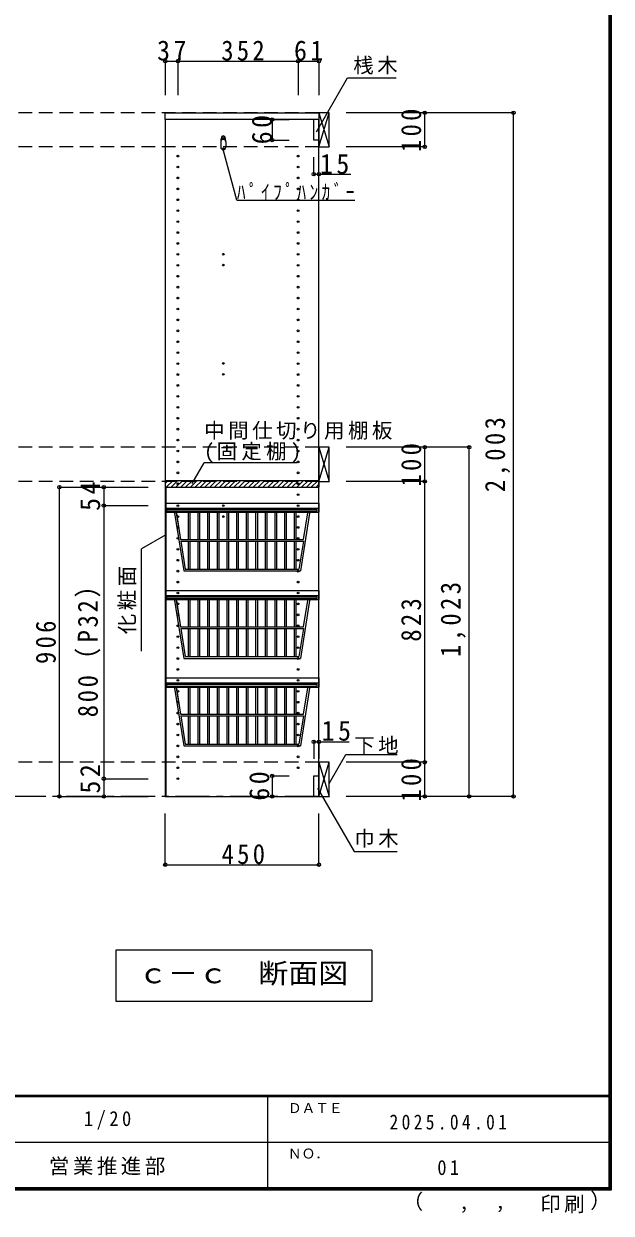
# Model space of a CAD drawing. Units: millimetres at full size, sheet at 1:20; some dimension numbers follow another scale. Extents: x -3922 to 3878, y -2932 to 2722.
# Drawn here: x 2158 to 3878, y -2932 to 552 of the extents above; entities that cross this region are included whole.
import ezdxf
from ezdxf.enums import TextEntityAlignment as Align

# ---------------------------------------------------------------- set-up
doc = ezdxf.new("R2010")
doc.units = ezdxf.units.MM
doc.header["$LTSCALE"] = 20
doc.header["$PDMODE"] = 32
doc.header["$PDSIZE"] = 10
doc.linetypes.add('CHAIN1', pattern=[8, 5, -1, 1, -1])
doc.linetypes.add('DASHED2', pattern=[3, 2, -1])
for name, color, linetype in [('0-2_本体', 2, 'Continuous'), ('0-3_固定棚', 3, 'Continuous'), ('0-5', 4, 'Continuous'), ('0-6_ﾊﾟｲﾌﾟﾊﾝｶﾞｰ', 4, 'Continuous'), ('0-7_桟木・巾木', 2, 'Continuous'), ('0-8_引き出し', 2, 'Continuous'), ('0-9_他ｱｲﾃﾑ', 7, 'Continuous'), ('0-A_文字', 7, 'Continuous'), ('0-B_寸法', 4, 'Continuous'), ('0-C_ハッチ', 4, 'Continuous'), ('F-1_枠', 6, 'Continuous'), ('F-A_文字', 7, 'Continuous')]:
    doc.layers.add(name, color=color, linetype=linetype)
doc.styles.add('ＭＳ ゴシック', font='')
doc.styles.get('ＭＳ ゴシック').set_extended_font_data('MS Gothic')

# ---------------------------------------------------------------- blocks, each defined once
blk = doc.blocks.new('側_バスケット（大）')
at = {"layer": '0-9_他ｱｲﾃﾑ', "color": 2}
for p, q in [((-220.35, 97.52), (227.65, 97.52)), ((-220.35, 97.52), (-220.35, 70.52)), ((-220.35, 82.52), (227.65, 82.52)), ((-220.35, 70.52), (227.65, 70.52)), ((227.65, 97.52), (227.65, 70.52))]:
    blk.add_line(p, q, dxfattribs=at)
at = {"layer": '0-9_他ｱｲﾃﾑ'}
for p, q in [((-217.35, 73.52), (222.65, 73.52)), ((-195.91, 73.52), (-167.99, -101.48)), ((-190.98, 74.31), (-177.69, -8.98)), ((-190.85, 73.52), (-177.69, -8.98)), ((-154.89, 73.52), (-154.89, -8.98)), ((-149.89, 73.52), (-149.89, -8.98)), ((-126.71, 73.52), (-126.71, -8.98)), ((-121.71, 73.52), (-121.71, -8.98)), ((-98.52, 73.52), (-98.52, -8.98)), ((-93.52, 73.52), (-93.52, -8.98)), ((-70.33, 73.52), (-70.33, -8.98)), ((-65.33, 73.52), (-65.33, -8.98)), ((-42.14, 73.52), (-42.14, -8.98)), ((-37.14, 73.52), (-37.14, -8.98)), ((-13.95, 73.52), (-13.95, -8.98)), ((-8.95, 73.52), (-8.95, -8.98)), ((14.24, 73.52), (14.24, -8.98)), ((19.24, 73.52), (19.24, -8.98)), ((42.43, 73.52), (42.43, -8.98)), ((47.43, 73.52), (47.43, -8.98)), ((70.62, 73.52), (70.62, -8.98)), ((75.62, 73.52), (75.62, -8.98)), ((98.81, 73.52), (98.81, -8.98)), ((103.81, 73.52), (103.81, -8.98)), ((127, 73.52), (127, -8.98)), ((132, 73.52), (132, -8.98)), ((155.19, 73.52), (155.19, -8.98)), ((160.19, 73.52), (160.19, -8.98)), ((201.21, 73.52), (173.29, -101.48)), ((182.99, -8.98), (196.28, 74.31)), ((222.65, 73.52), (222.65, 78.52)), ((-177.69, -8.98), (182.99, -8.98)), ((-176.89, -13.98), (-163.72, -96.48)), ((-176.89, -13.98), (182.19, -13.98)), ((-154.89, -13.98), (-154.89, -96.48)), ((-149.89, -13.98), (-149.89, -96.48)), ((-126.71, -13.98), (-126.71, -96.48)), ((-121.71, -13.98), (-121.71, -96.48)), ((-98.52, -13.98), (-98.52, -96.48)), ((-93.52, -13.98), (-93.52, -96.48)), ((-70.33, -13.98), (-70.33, -96.48)), ((-65.33, -13.98), (-65.33, -96.48)), ((-42.14, -13.98), (-42.14, -96.48)), ((-37.14, -13.98), (-37.14, -96.48)), ((-13.95, -13.98), (-13.95, -96.48)), ((-8.95, -13.98), (-8.95, -96.48)), ((14.24, -13.98), (14.24, -96.48)), ((19.24, -13.98), (19.24, -96.48)), ((42.43, -13.98), (42.43, -96.48)), ((47.43, -13.98), (47.43, -96.48)), ((70.62, -13.98), (70.62, -96.48)), ((75.62, -13.98), (75.62, -96.48)), ((98.81, -13.98), (98.81, -96.48)), ((103.81, -13.98), (103.81, -96.48)), ((127, -13.98), (127, -96.48)), ((132, -13.98), (132, -96.48)), ((155.19, -13.98), (155.19, -96.48)), ((160.19, -13.98), (160.19, -96.48)), ((182.19, -13.98), (169.02, -96.48)), ((-167.99, -101.48), (173.29, -101.48)), ((-163.72, -96.48), (169.02, -96.48))]:
    blk.add_line(p, q, dxfattribs=at)
blk.add_lwpolyline([(-217.35, 73.52), (-217.35, 78.52), (222.65, 78.52)], dxfattribs=at)

msp = doc.modelspace()

# ---------------------------------------------------------------- linework, layer by layer
at = {"layer": '0-2_本体'}
for p, q in [((2571.94, 271.73), (2571.94, 291.73)), ((2571.94, 291.73), (3021.94, 291.73)), ((3021.94, 291.73), (3021.94, 271.73)), ((3021.94, 271.73), (2571.94, 271.73))]:
    msp.add_line(p, q, dxfattribs=at)
at = {"layer": '0-3_固定棚', "color": 2}
for p, q in [((2571.94, -785.27), (2571.94, -805.27)), ((2571.94, -785.27), (3021.94, -785.27)), ((3021.94, -785.27), (3021.94, -805.27)), ((2571.94, -805.27), (3021.94, -805.27)), ((2573.94, -805.27), (2573.94, -1711.27))]:
    msp.add_line(p, q, dxfattribs=at)
at = {"layer": '0-5', "color": 3}
for p, q in [((2571.94, 271.73), (2571.94, -1711.27)), ((3021.94, 271.73), (2571.94, 271.73)), ((3021.94, -1711.27), (3021.94, 271.73)), ((2571.94, -1711.27), (3021.94, -1711.27))]:
    msp.add_line(p, q, dxfattribs=at)
at = {"layer": '0-5'}
for centre in [(2741.94, 218.23), (2741.94, 186.23), (2608.94, 164.73), (2960.94, 164.73), (2608.94, 132.73), (2960.94, 132.73), (2608.94, 100.73), (2608.94, 68.73), (2960.94, 100.73), (2960.94, 68.73), (2608.94, 36.73), (2960.94, 36.73), (2608.94, 4.73), (2960.94, 4.73), (2608.94, -27.27), (2960.94, -27.27), (2608.94, -59.27), (2960.94, -59.27), (2608.94, -91.27), (2960.94, -91.27), (2608.94, -123.27), (2741.94, -122.77), (2960.94, -123.27), (2608.94, -155.27), (2741.94, -154.77), (2960.94, -155.27), (2608.94, -187.27), (2960.94, -187.27), (2608.94, -219.27), (2960.94, -219.27), (2608.94, -251.27), (2960.94, -251.27), (2608.94, -283.27), (2608.94, -315.27), (2960.94, -283.27), (2960.94, -315.27), (2608.94, -347.27), (2960.94, -347.27), (2608.94, -379.27), (2960.94, -379.27), (2608.94, -411.27), (2960.94, -411.27), (2608.94, -443.27), (2741.94, -442.77), (2960.94, -443.27), (2608.94, -475.27), (2741.94, -474.77), (2960.94, -475.27), (2608.94, -507.27), (2960.94, -507.27), (2608.94, -539.27), (2960.94, -539.27), (2608.94, -571.27), (2960.94, -571.27), (2608.94, -603.27), (2960.94, -603.27), (2608.94, -635.27), (2960.94, -635.27), (2608.94, -667.27), (2608.94, -699.27), (2960.94, -667.27), (2960.94, -699.27), (2608.94, -731.27), (2960.94, -731.27), (2608.94, -763.27), (2960.94, -763.27), (2608.94, -795.27), (2960.94, -795.27), (2960.94, -827.27), (2608.94, -859.27), (2741.94, -859.27), (2960.94, -859.27), (2608.94, -891.27), (2741.94, -891.27), (2960.94, -891.27), (2608.94, -923.27), (2960.94, -923.27), (2608.94, -955.27), (2960.94, -955.27), (2608.94, -987.27), (2960.94, -987.27), (2608.94, -1019.27), (2960.94, -1019.27), (2608.94, -1051.27), (2960.94, -1051.27), (2608.94, -1083.27), (2608.94, -1115.27), (2960.94, -1083.27), (2960.94, -1115.27), (2608.94, -1147.27), (2960.94, -1147.27), (2608.94, -1179.27), (2960.94, -1179.27), (2608.94, -1211.27), (2960.94, -1211.27), (2608.94, -1243.27), (2960.94, -1243.27), (2608.94, -1275.27), (2960.94, -1275.27), (2608.94, -1307.27), (2960.94, -1307.27), (2608.94, -1339.27), (2960.94, -1339.27), (2608.94, -1371.27), (2960.94, -1371.27), (2608.94, -1403.27), (2960.94, -1403.27), (2608.94, -1435.27), (2960.94, -1435.27), (2608.94, -1467.27), (2608.94, -1499.27), (2960.94, -1467.27), (2960.94, -1499.27), (2608.94, -1531.27), (2960.94, -1531.27), (2608.94, -1563.27), (2960.94, -1563.27), (2608.94, -1595.27), (2960.94, -1595.27), (2608.94, -1627.27), (2960.94, -1627.27), (2608.94, -1659.27)]:
    msp.add_circle(centre, 2.5, dxfattribs=at)
at = {"layer": '0-6_ﾊﾟｲﾌﾟﾊﾝｶﾞｰ', "color": 2}
for p, q in [((2734.44, 206.23), (2734.44, 191.23)), ((2749.44, 206.23), (2749.44, 191.23))]:
    msp.add_line(p, q, dxfattribs=at)
at = {"layer": '0-6_ﾊﾟｲﾌﾟﾊﾝｶﾞｰ', "color": 7}
for centre, radius, start, end in [((2780.54, 204.72), 46.13, 162.96035, 178.115), ((2741.94, 218.23), 5.5, 0, 180), ((2703.33, 204.72), 46.13, 1.885, 17.03965)]:
    msp.add_arc(centre, radius, start, end, dxfattribs=at)
at = {"layer": '0-6_ﾊﾟｲﾌﾟﾊﾝｶﾞｰ', "color": 2}
for centre, start, end in [((2741.94, 206.23), 0, 180), ((2741.94, 191.23), 180, 0)]:
    msp.add_arc(centre, 7.5, start, end, dxfattribs=at)
at = {"layer": '0-7_桟木・巾木'}
for p, q in [((3021.94, 271.73), (3006.94, 271.73)), ((3006.94, 211.73), (3006.94, 271.73)), ((3021.94, 271.73), (3021.94, 230.73)), ((3006.94, -1651.27), (3021.94, -1651.27)), ((3021.94, -1651.27), (3021.94, -1711.27))]:
    msp.add_line(p, q, dxfattribs=at)
for points in [[(3021.94, 211.73), (3010.44, 211.73), (3006.94, 211.73)], [(3021.94, -1711.27), (3006.94, -1711.27), (3006.94, -1651.27)]]:
    msp.add_lwpolyline(points, dxfattribs=at)
at = {"layer": '0-8_引き出し', "color": 3}
for p, q in [((3021.94, 291.73), (3021.94, 191.73)), ((3051.94, 291.73), (3021.94, 291.73)), ((3051.94, 191.73), (3051.94, 291.73)), ((3021.94, 191.73), (3051.94, 191.73)), ((3021.94, -688.27), (3021.94, -788.27)), ((3051.94, -688.27), (3021.94, -688.27)), ((3051.94, -788.27), (3051.94, -688.27)), ((3021.94, -788.27), (3051.94, -788.27)), ((3021.94, -1611.27), (3021.94, -1711.27)), ((3051.94, -1611.27), (3021.94, -1611.27)), ((3051.94, -1711.27), (3051.94, -1611.27)), ((3021.94, -1711.27), (3051.94, -1711.27))]:
    msp.add_line(p, q, dxfattribs=at)
at = {"layer": '0-8_引き出し', "color": 7}
for p, q in [((3021.94, 191.73), (3051.94, 291.73)), ((3021.94, 291.73), (3051.94, 191.73)), ((3021.94, -788.27), (3051.94, -688.27)), ((3021.94, -688.27), (3051.94, -788.27)), ((3021.94, -1711.27), (3051.94, -1611.27)), ((3021.94, -1611.27), (3051.94, -1711.27))]:
    msp.add_line(p, q, dxfattribs=at)
at = {"layer": '0-A_文字'}
for p, q in [((3015.27, 236.27), (3106.14, 393.67)), ((3106.14, 393.67), (3248.37, 393.67)), ((2781.68, 35.43), (2741.94, 183.73)), ((2781.68, 35.43), (3126.68, 35.43)), ((2650.86, -794.33), (2685.87, -733.68)), ((2957.26, -733.68), (2685.87, -733.68)), ((2573.94, -944.58), (2501.94, -986.15)), ((2501.94, -1286.15), (2501.94, -986.15)), ((3051.94, -1672.95), (3100.71, -1588.48)), ((3100.71, -1588.48), (3251.24, -1588.48)), ((3176.94, -2161.27), (3176.94, -2311.27)), ((2426.94, -2311.27), (3176.94, -2311.27))]:
    msp.add_line(p, q, dxfattribs=at)
at = {"layer": '0-A_文字', "linetype": 'CHAIN1'}
msp.add_line((3021.94, -1711.27), (-3138.06, -1711.27), dxfattribs=at)
at = {"layer": '0-A_文字'}
for points in [[(3018.13, -1687.54), (3125.21, -1873.01), (3251.24, -1873.01)], [(3176.94, -2161.27), (2426.94, -2161.27), (2426.94, -2311.27)]]:
    msp.add_lwpolyline(points, dxfattribs=at)
at = {"layer": '0-B_寸法'}
for p, q in [((2571.94, 442.73), (2571.94, 342.73)), ((2571.94, 442.73), (3021.94, 442.73)), ((2608.94, 442.73), (2608.94, 342.73)), ((2960.94, 442.73), (2960.94, 342.73)), ((3021.94, 442.73), (3021.94, 342.73)), ((3331.94, 291.73), (3101.94, 291.73)), ((3591.94, 291.73), (3101.94, 291.73)), ((3331.94, 191.73), (3331.94, 291.73)), ((3591.94, -1711.27), (3591.94, 291.73)), ((2884.94, 271.73), (2884.94, 211.73)), ((2884.94, 271.73), (2934.94, 271.73)), ((2884.94, 211.73), (2934.94, 211.73)), ((3331.94, 191.73), (3101.94, 191.73)), ((3006.94, 111.73), (3006.94, 161.73)), ((3021.94, 111.73), (3021.94, 161.73)), ((3006.94, 111.73), (3115.53, 111.73)), ((3331.94, -688.27), (3101.94, -688.27)), ((3331.94, -788.27), (3331.94, -688.27)), ((3461.94, -688.27), (3331.94, -688.27)), ((3461.94, -1711.27), (3461.94, -688.27)), ((3331.94, -788.27), (3101.94, -788.27)), ((3331.94, -1611.27), (3331.94, -788.27)), ((2261.94, -1711.27), (2261.94, -805.27)), ((2261.94, -805.27), (2521.94, -805.27)), ((2391.94, -805.27), (2521.94, -805.27)), ((2391.94, -805.27), (2391.94, -859.27)), ((2391.94, -859.27), (2521.94, -859.27)), ((2391.94, -859.27), (2391.94, -1659.27)), ((3006.94, -1551.27), (3006.94, -1601.27)), ((3006.94, -1551.27), (3110.4, -1551.27)), ((3021.94, -1551.27), (3021.94, -1601.27)), ((3331.94, -1611.27), (3101.94, -1611.27)), ((3331.94, -1711.27), (3331.94, -1611.27)), ((2391.94, -1659.27), (2521.94, -1659.27)), ((2391.94, -1659.27), (2391.94, -1711.27)), ((2884.94, -1651.27), (2884.94, -1711.27)), ((2884.94, -1651.27), (2934.94, -1651.27)), ((2261.94, -1711.27), (2521.94, -1711.27)), ((2391.94, -1711.27), (2521.94, -1711.27)), ((2884.94, -1711.27), (2934.94, -1711.27)), ((3331.94, -1711.27), (3101.94, -1711.27)), ((3591.94, -1711.27), (3101.94, -1711.27)), ((3461.94, -1711.27), (3331.94, -1711.27)), ((2571.94, -1911.27), (2571.94, -1761.27)), ((3021.94, -1911.27), (3021.94, -1761.27)), ((2571.94, -1911.27), (3021.94, -1911.27))]:
    msp.add_line(p, q, dxfattribs=at)
at = {"layer": '0-B_寸法', "linetype": 'DASHED2'}
for p, q in [((3021.94, 291.73), (-3138.06, 291.73)), ((3021.94, 191.73), (-3138.06, 191.73)), ((3021.94, -688.27), (-3138.06, -688.27)), ((3021.94, -788.27), (-3138.06, -788.27)), ((3021.94, -1611.27), (-3138.06, -1611.27))]:
    msp.add_line(p, q, dxfattribs=at)
at = {"layer": '0-B_寸法', "color": 7}
for p in [(2571.94, 442.73), (2608.94, 442.73), (2960.94, 442.73), (3021.94, 442.73), (3331.94, 291.73), (3591.94, 291.73), (2884.94, 271.73), (2884.94, 211.73), (3331.94, 191.73), (3006.94, 111.73), (3021.94, 111.73), (3331.94, -688.27), (3461.94, -688.27), (2261.94, -805.27), (2391.94, -805.27), (3331.94, -788.27), (2391.94, -859.27), (3006.94, -1551.27), (3021.94, -1551.27), (3331.94, -1611.27), (2391.94, -1659.27), (2884.94, -1651.27), (2261.94, -1711.27), (2391.94, -1711.27), (2884.94, -1711.27), (3331.94, -1711.27), (3461.94, -1711.27), (3591.94, -1711.27), (2571.94, -1911.27), (3021.94, -1911.27)]:
    msp.add_point(p, dxfattribs=at)
at = {"layer": '0-C_ハッチ'}
for p, q in [((2571.94, -794.22), (2580.89, -785.27)), ((2575.03, -805.27), (2595.03, -785.27)), ((2589.17, -805.27), (2609.17, -785.27)), ((2603.31, -805.27), (2623.31, -785.27)), ((2617.45, -805.27), (2637.45, -785.27)), ((2631.6, -805.27), (2651.6, -785.27)), ((2645.74, -805.27), (2665.74, -785.27)), ((2659.88, -805.27), (2679.88, -785.27)), ((2674.02, -805.27), (2694.02, -785.27)), ((2688.17, -805.27), (2708.17, -785.27)), ((2702.31, -805.27), (2722.31, -785.27)), ((2716.45, -805.27), (2736.45, -785.27)), ((2730.59, -805.27), (2750.59, -785.27)), ((2744.73, -805.27), (2764.73, -785.27)), ((2758.88, -805.27), (2778.88, -785.27)), ((2773.02, -805.27), (2793.02, -785.27)), ((2787.16, -805.27), (2807.16, -785.27)), ((2801.3, -805.27), (2821.3, -785.27)), ((2815.44, -805.27), (2835.44, -785.27)), ((2829.59, -805.27), (2849.59, -785.27)), ((2843.73, -805.27), (2863.73, -785.27)), ((2857.87, -805.27), (2877.87, -785.27)), ((2872.01, -805.27), (2892.01, -785.27)), ((2886.16, -805.27), (2906.16, -785.27)), ((2900.3, -805.27), (2920.3, -785.27)), ((2914.44, -805.27), (2934.44, -785.27)), ((2928.58, -805.27), (2948.58, -785.27)), ((2942.72, -805.27), (2962.72, -785.27)), ((2956.87, -805.27), (2976.87, -785.27)), ((2971.01, -805.27), (2991.01, -785.27)), ((2985.15, -805.27), (3005.15, -785.27)), ((2999.29, -805.27), (3019.29, -785.27)), ((3013.43, -805.27), (3021.94, -796.76))]:
    msp.add_line(p, q, dxfattribs=at)
at = {"layer": 'F-1_枠'}
for p, q in [((3871.3, 2722.29), (3871.3, -2864.37)), ((3874.63, 2722.29), (3874.63, -2864.37)), ((3877.97, 2722.29), (3877.97, -2864.37)), ((3877.97, -2587.71), (-3922.03, -2587.71)), ((3877.97, -2591.04), (-3922.03, -2591.04)), ((2871.3, -2591.04), (2871.3, -2857.71)), ((-22.03, -2724.37), (3871.3, -2724.38)), ((3877.97, -2857.71), (-3922.03, -2857.71)), ((3877.97, -2861.04), (-3922.03, -2861.04)), ((3877.97, -2864.37), (-3922.03, -2864.37))]:
    msp.add_line(p, q, dxfattribs=at)

# ---------------------------------------------------------------- block references
at = {"layer": '0-9_他ｱｲﾃﾑ'}
for p in [(2794.29, -949.29), (2794.29, -1205.29), (2794.29, -1461.29)]:
    msp.add_blockref('側_バスケット（大）', p, dxfattribs=at)

# ---------------------------------------------------------------- texts
at = {"layer": '0-A_文字', "style": 'ＭＳ ゴシック', "width": 1.1}
msp.add_text('ｃ－ｃ\u3000断面図', height=58.65, dxfattribs=at).set_placement((2491.94, -2276.27), align=Align.BOTTOM_LEFT)
at = {"layer": '0-A_文字', "char_height": 43.99, "attachment_point": 7, "style": 'ＭＳ ゴシック'}
for s, insert in [('\\T1.17;桟木', (3122.35, 403.88)), ('\\T1.39;\\W0.85;ﾊﾟｲﾌﾟﾊﾝｶﾞｰ', (2781.68, 35.43)), ('\\T1.17;中間仕切り用棚板', (2685.87, -666.12)), ('\\T1.21;(固定棚)', (2685.87, -733.68)), ('\\T1.17;下地', (3125.21, -1588.48)), ('\\T1.17;巾木', (3125.21, -1861.06))]:
    msp.add_mtext(s, dxfattribs=dict(at, insert=insert))
at = {"layer": '0-A_文字', "insert": (2486.94, -1236.15), "char_height": 43.99, "attachment_point": 7, "rotation": 90, "style": 'ＭＳ ゴシック'}
msp.add_mtext('\\T1.17;化粧面', dxfattribs=at)
at = {"layer": '0-B_寸法', "color": 7, "char_height": 58.65, "attachment_point": 7, "style": 'ＭＳ ゴシック'}
for s, insert in [('\\T1.27;\\W0.95;37', (2547.94, 443.94)), ('\\T1.27;\\W0.9;352', (2735.94, 443.94)), ('\\T1.27;\\W0.95;61', (2948.94, 443.94)), ('\\T1.27;\\W0.95;15', (3024.83, 111.73)), ('\\T1.27;\\W0.95;15', (3029.85, -1548.8)), ('\\T1.27;\\W0.9;450', (2736.94, -1910.06))]:
    msp.add_mtext(s, dxfattribs=dict(at, insert=insert))
at = {"layer": '0-B_寸法', "color": 7, "char_height": 58.65, "attachment_point": 7, "rotation": 90, "style": 'ＭＳ ゴシック'}
for s, insert in [('\\T1.27;\\W0.95;60', (2884.94, 199.23)), ('\\T1.27;\\W0.9;100', (3321.94, 176.73)), ('\\T1.28;\\W0.9;2,003', (3581.94, -819.77)), ('\\T1.27;\\W0.9;100', (3321.94, -803.27)), ('\\T1.27;\\W0.95;54', (2381.94, -874.77)), ('\\T1.22;\\W0.9;800（P32）', (2381.94, -1479.27)), ('\\T1.28;\\W0.9;1,023', (3451.94, -1302.77)), ('\\T1.27;\\W0.9;823', (3321.94, -1257.77)), ('\\T1.27;\\W0.9;906', (2251.94, -1323.27)), ('\\T1.27;\\W0.95;52', (2381.94, -1703)), ('\\T1.27;\\W0.9;100', (3321.94, -1726.27)), ('\\T1.27;\\W0.95;60', (2877.33, -1723.77))]:
    msp.add_mtext(s, dxfattribs=dict(at, insert=insert))
at = {"layer": 'F-A_文字', "style": 'ＭＳ ゴシック'}
for s, height, p in [('ＤＡＴＥ', 29.33, (2931.3, -2647.71)), ('ＮＯ．', 29.33, (2931.3, -2781.04)), ('（', 43.99, (3267.32, -2933.25)), ('）', 43.99, (3816.9, -2930.46)), (',', 43.99, (3432.15, -2933.25)), (',', 43.99, (3538.1, -2931.39))]:
    msp.add_text(s, height=height, dxfattribs=at).set_placement(p, align=Align.BOTTOM_LEFT)
at = {"layer": 'F-A_文字', "char_height": 43.99, "attachment_point": 7, "style": 'ＭＳ ゴシック'}
for s, insert in [('\\T1.38;\\W0.9;1/20', (2333.8, -2687.71)), ('\\T1.39;\\W0.85;2025.04.01', (3228.8, -2687.71)), ('\\T1.17;営業推進部', (2231.3, -2821.04)), ('\\T1.36;\\W0.9;01', (3368.8, -2821.04)), ('\\T1.17;印刷', (3670.07, -2932.32))]:
    msp.add_mtext(s, dxfattribs=dict(at, insert=insert))

doc.saveas('drawing.dxf')
